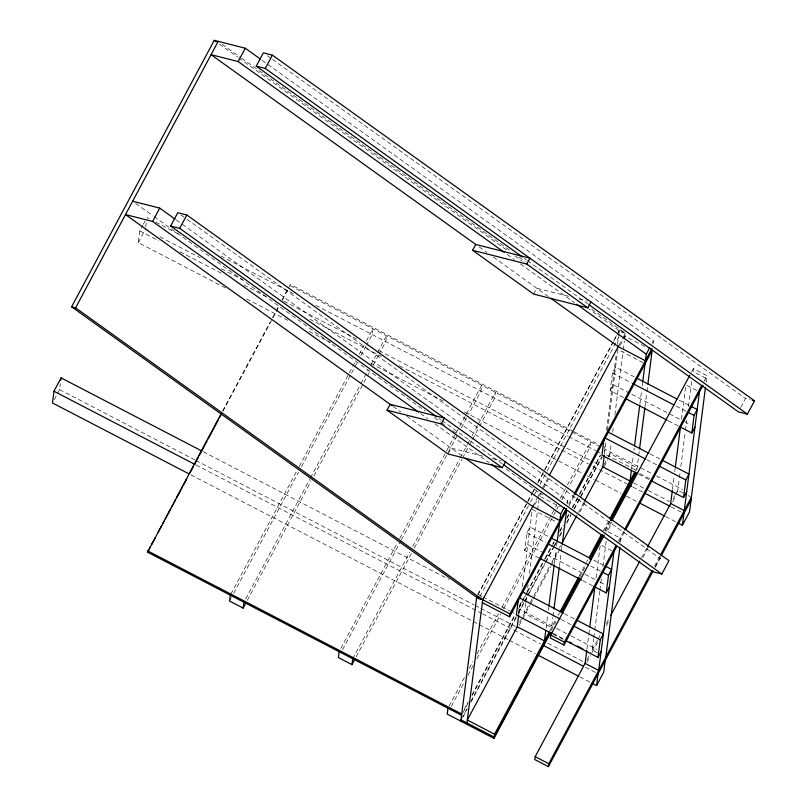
<?xml version="1.0" encoding="UTF-8"?>
<svg xmlns="http://www.w3.org/2000/svg" width="807" height="807" viewBox="0 0 807 807"><rect width="100%" height="100%" fill="white"/><g stroke="black" fill="none" stroke-linecap="round" stroke-linejoin="round"><path stroke-width="0.61" stroke-dasharray="4.04 3.03" d="M54.251 399.626L59.597 389.63L60.354 383.769M225.425 287.897L138.279 242.635L139.782 230.893L142.748 225.345M145.714 226.959L146.309 222.268M282.43 300.154L290.328 284.427L573.051 431.281M539.167 558.041L524.631 550.485L526.89 532.882L530.028 527.021L548.528 536.635M518.901 613.865L520.555 600.953M522.391 586.628L532.126 510.589M525.66 603.465L524.379 613.451L551.584 627.584L552.866 617.597M525.821 602.214L526.618 595.969M526.779 594.719L528.06 584.732M529.493 573.495L537.492 511.083M537.654 509.832L538.935 499.846M546.107 627.997L547.761 615.085M548.357 610.395L548.962 605.694M554.338 563.7L556.023 550.545M556.628 545.845L557.234 541.154M553.027 616.346L553.824 610.102M559.422 566.403L561.178 552.674M561.339 551.423L562.136 545.179M567.412 504.012L567.835 500.733L181.212 223.519M623.619 397.579L610.203 390.608L612.463 373.005L615.6 367.145L634.1 376.758M604.171 448.823L604.493 446.332M606.561 430.181L616.427 353.143M617.547 344.448L618.505 336.993M618.656 335.752L619.373 330.174L625.354 333.291L624.507 339.969M604.473 453.988L606.128 441.076M607.489 430.454L617.849 349.542L642.876 362.545M609.578 456.51L611.232 443.588M612.664 432.35L613.471 426.106M614.904 414.869L623.065 351.206M623.226 349.956L624.346 341.22M586.911 649.221L588.717 635.109M588.868 633.939L589.624 628.068M597.462 652.782L592.227 650.069L593.67 638.831M593.821 637.58L594.628 631.336M594.789 630.085L599.742 591.37M599.904 590.119L601.508 577.63M602.94 566.393L606.309 540.165M620.543 542.233L621.027 538.491L607.429 531.42L612.18 522.543M631.528 469.291L633.334 455.209M633.929 450.518L634.231 448.167M639.911 403.823L641.595 390.669M642.201 385.968L642.806 381.277M636.905 469.664L639.396 450.225M644.995 406.526L646.75 392.797M646.911 391.546L647.547 386.553M652.984 344.135L653.408 340.857L261.67 59.98M672.483 489.345L674.138 476.402M674.743 471.712L675.338 467.021M685.567 387.219L681.36 420.074L630.751 393.796M677.547 492.149L679.242 478.955M679.393 477.704L680.2 471.459M680.836 466.466L685.314 431.493M685.476 430.242L686.757 420.255M688.512 406.516L691.881 380.289M706.115 382.357L706.972 375.679L693.374 368.617L693.001 371.553L706.599 378.614L705.409 380.833M143.343 224.235L145.129 220.906M138.279 242.635L145.411 229.309M222.581 410.995L270.123 322.175M272.494 317.736L275.469 312.188M276.065 311.078L279.03 305.52M282.006 299.972L287.353 289.975M223.004 411.177L279.464 305.702M230.903 594.063L296.865 470.824M299.236 466.385L352.124 367.568M352.72 366.459L355.695 360.911M359.256 354.243L364.018 345.366M366.388 340.927L372.925 328.711L372.178 334.572L366.822 344.569M229.551 601.033L231.337 597.705M233.717 593.266L298.489 472.246M301.455 466.698L357.319 362.333M360.88 355.675L366.237 345.678M245.691 598.905L309.868 478.995M310.463 477.885L360.386 384.626M360.981 383.517L368.103 370.191M371.079 364.643L377.02 353.537M377.615 352.427L386.533 335.773L385.776 341.643L379.24 353.859M247.315 600.327L310.907 481.537M313.873 475.979L366.761 377.172M367.356 376.062L369.737 371.623M373.298 364.956L378.644 354.969M340.907 648.364L397.367 542.889M399.747 538.451L446.089 451.849M446.685 450.74L455.602 434.085M456.197 432.976L459.163 427.417M459.758 426.308L481.749 385.232L481.002 391.102L468.514 414.415M342.541 649.786L400.776 540.983M401.372 539.873L447.724 453.272M448.309 452.162L457.821 434.398M461.392 427.74L467.929 415.524M448.087 453.968L451.224 448.097L483.736 456.358M533.659 294.091L536.796 288.22L570.519 296.794M352.73 658.754L409.785 552.17M412.75 546.621L459.697 458.911M460.293 457.801L467.424 444.475M468.02 443.366L469.795 440.037M472.176 435.598L477.522 425.602M478.117 424.492L495.357 392.303L494.6 398.164L479.741 425.925M356.139 656.858L412.004 552.492M414.374 548.054L461.917 459.233M462.512 458.124L469.049 445.908M469.644 444.798L472.014 440.36M472.609 439.24L479.146 427.034M477.946 594.416L527.264 502.267M527.859 501.157L532.015 493.39M532.61 492.28L534.395 488.941M537.956 482.283L543.908 471.177M544.493 470.067L617.587 333.513M618.182 332.403L619.373 330.174M477.865 595.021L532.539 492.875M533.134 491.766L534.315 489.546M537.886 482.889L544.422 470.673M545.018 469.563L613.35 341.886M613.945 340.776L617.516 334.108M618.112 332.998L619.292 330.779M479.953 596.514L529.866 503.255M530.461 502.146L534.032 495.488M534.627 494.378L536.403 491.039M539.974 484.382L546.51 472.166M547.106 471.056L620.2 334.502M532.65 506.483L536.816 498.716M537.412 497.606L539.782 493.168L506.029 468.958M542.758 487.61L548.104 477.623M618.818 345.497L622.389 338.839M622.984 337.73L625.354 333.291L590.573 308.345M534.658 504.98L538.814 497.203M539.409 496.093L541.194 492.764M543.575 488.326L549.517 477.219M620.23 345.103L624.981 336.216L644.571 346.395M524.631 550.485L527.768 544.624L541.921 551.978M610.203 390.608L613.34 384.747L629.662 393.231M449.136 705.994L465.185 676.014M469.341 668.246L472.912 661.589M477.068 653.811L498.464 613.845M502.025 607.187L551.352 515.027M551.948 513.918L554.913 508.37M555.509 507.26L556.699 505.041M560.27 498.383L566.807 486.167M567.392 485.057L590.573 441.752L589.816 447.623L569.026 486.48M451.355 706.317L463.843 682.994M467.999 675.227L473.346 665.23M476.917 658.573L500.683 614.157M503.649 608.609L552.977 516.46M553.572 515.35L558.323 506.463M561.894 499.805L568.431 487.589M566.645 502.953L567.835 500.733M652.217 343.076L653.408 340.857M568.774 503.961L573.525 495.084M568.996 505.787L574.342 495.791M464.096 709.545L468.252 701.777M471.823 695.12L514.604 615.176M519.365 606.299L526.497 592.974M527.092 591.864L544.322 559.665M544.917 558.555L552.049 545.229M552.644 544.12L553.824 541.901M559.776 530.794L562.741 525.246M566.897 517.479L568.683 514.15M572.254 507.482L578.79 495.266M579.386 494.156L600.176 455.299M462.744 713.065L468.09 703.068M472.246 695.301L514.442 616.467M518.598 608.7L526.921 593.155M527.516 592.045L544.745 559.846M545.34 558.737L552.472 545.411M553.067 544.301L554.258 542.082M559.604 532.085L563.175 525.428M566.736 518.77L569.117 514.321M572.677 507.664L579.214 495.448M579.809 494.338L600.61 455.481M518.457 611.121L519.496 609.174L555.529 627.886M604.029 451.244L605.068 449.297L652.137 473.739M461.564 718.744L466.91 708.758M471.066 700.98L516.238 616.609M518.608 612.16L523.955 602.173M524.55 601.064L526.931 596.625M527.526 595.505L544.755 563.316M545.35 562.207L553.077 547.771M553.673 546.662L556.053 542.213M559.614 535.555L563.175 528.898M566.746 522.23L570.902 514.462M573.878 508.914L601.81 456.732M463.168 716.727L467.344 708.939M470.854 702.362L517.852 614.561M518.205 613.905L528.847 594.013M529.14 593.468L554.288 546.48M554.691 545.734L556.477 542.395M559.614 536.534L563.165 529.906M566.716 523.279L570.852 515.542M574.302 509.096L602.234 456.913M519.627 622.328L529.725 603.454M530.32 602.345L533.296 596.797M533.881 595.687L551.12 563.488M551.716 562.378L558.847 549.053M559.443 547.943L560.623 545.724M578.458 512.415L583.804 502.428M604.009 464.671L607.57 458.013M608.165 456.903L609.951 453.574L637.157 467.707L635.371 471.036M519.244 625.264L529.947 605.28M530.542 604.171L532.913 599.732M533.508 598.623L550.747 566.423M551.332 565.314L562.035 545.33M579.86 512.021L585.206 502.025M604.221 466.496L607.792 459.839M549.799 630.913L555.741 619.806M558.121 615.368L559.312 613.149M578.922 576.511L586.053 563.185M586.649 562.076L587.829 559.856M603.283 530.986L609.224 519.89M551.211 630.509L555.962 621.632M579.729 577.217L585.075 567.23M604.685 530.592L609.446 521.705M605.23 530.562L609.961 521.726M606.017 531.823L611.363 521.826M691.589 371.946L693.374 368.617M618.434 541.104L623.781 531.117M704.007 381.227L706.972 375.679M619.241 541.82L625.183 530.713M586.881 660.055L591.037 652.288M592.227 650.069L597.573 640.072M598.169 638.962L599.954 635.634M606.491 623.418L609.456 617.869M641.545 557.919L646.901 547.923M673.048 499.069L674.823 495.74M675.419 494.63L677.799 490.192L683.035 492.906M586.86 662.325L590.421 655.667M592.207 652.338L598.118 641.293M606.4 625.818L609.356 620.29M643.078 557.294L648.404 547.338M672.665 502.004L675.641 496.456M654.558 566.09L659.904 556.104M655.496 566.564L660.822 556.618M655.173 567.281L659.934 558.394L663.314 559.261M740.745 407.404L745.507 398.527L750.016 399.667M578.942 298.933L587.375 301.072M625.354 333.291L621.38 332.282L588.606 308.778M492.169 458.497L500.602 460.646M686.908 385.413L697.379 390.85M679.201 400.181L688.845 405.195M612.463 373.005L631.467 382.881M676.185 406.113L686.253 411.338M684.497 421.708L690.772 424.966M668.337 420.81L678.405 426.035M649.978 453.837L659.904 459.001M646.679 459.617L656.737 464.842M574.17 431.856L597.634 444.052M290.157 285.718L570.65 431.412M571.77 431.987L598.582 445.918M656.545 476.029L682.5 489.516M688.26 495.629L690.358 496.709M606.582 454.956L636.784 470.632M146.914 217.577L149.154 218.737M155.862 222.228L179.356 234.423M220.755 255.93L295.725 294.868M315.87 305.328L567.614 436.093M568.733 436.668L595.586 450.619M596.706 451.204L600.065 452.949M639.921 473.648L649.847 478.803M638.831 474.314L650.008 480.125M159.937 236.855L200.156 257.746M221.38 268.771L242.614 279.797M283.953 301.273L356.573 338.99M378.917 350.601L565.505 447.512M566.625 448.087L590.088 460.272M594.557 462.603L601.255 466.083M633.656 482.909L647.063 489.869M648.182 490.454L669.407 501.48M139.782 230.893L158.797 240.779M180.062 251.814L221.461 273.321M243.835 284.942L267.339 297.147M309.858 319.239L381.459 356.432M399.364 365.722L560.492 449.418M561.601 449.993L588.464 463.944M592.933 466.264L628.381 484.674M632.789 486.974L642.715 492.129M671.333 506.988L682.843 512.97M246.649 298.923L287.988 320.399M309.222 331.425L330.446 342.45M370.675 363.342L443.295 401.059M464.519 412.084L582.957 473.598M587.425 475.918L594.123 479.398M595.243 479.983L620.936 493.329M626.525 496.234L637.701 502.035M665.634 516.541L675.691 521.766M539.782 493.168L543.05 494.862M540.498 496.658L560.088 506.836M532.277 509.419L557.304 522.422M611.807 550.727L600.297 544.745L595.788 579.951L546.268 554.238M593.629 560.058L603.273 565.071M526.89 532.882L545.895 542.758M590.613 565.989L600.68 571.215M599.964 582.129L605.2 584.843M582.765 580.687L592.832 585.912M564.406 613.713L575.431 619.443M561.107 619.494L572.284 625.304M556.628 628.451L566.564 633.616M570.973 635.906L596.928 649.383M203.203 451.708L449.358 579.557M478.45 594.668L481.809 596.413M482.929 596.998L509.782 610.939M510.902 611.524L514.251 613.27M553.007 633.394L564.043 639.124M553.259 634.191L563.316 639.426M59.597 389.63L194.79 459.849M195.909 460.434L474.102 604.927M475.222 605.512L479.691 607.832M480.811 608.407L515.451 626.403M547.852 643.229L583.602 661.801M196.071 465.024L481.386 613.219M482.505 613.804L540.357 643.845M585.529 667.308L595.99 672.745M191.007 474.909L478.148 624.053M479.267 624.638L508.319 639.729M509.429 640.304L535.132 653.65M579.819 676.861L589.877 682.086M267.46 55.764L271.555 58.699M272.574 59.436L745.507 398.527M524.429 258.452L526.477 259.915M527.496 260.651L587.899 303.957M222.298 44.294L240.708 57.499M241.737 58.225L510.781 251.138M518.972 257.009L525.105 261.407M219.343 44.022L237.762 57.216M238.781 57.953L507.805 250.836M514.957 255.97L522.119 261.105M507.169 254.437L514.331 259.572M520.465 263.97L574.675 302.837M479.096 246.851L486.924 252.46M493.42 257.12L548.659 296.734M180.859 214.904L185.983 218.576M187.002 219.312L659.934 558.394M176.097 219.847L180.183 222.782M438.857 418.329L440.904 419.791M441.923 420.528L502.327 463.833M135.707 203.435L153.098 215.903M154.117 216.639L425.208 411.015M434.418 417.612L440.551 422.011M441.58 422.747L444.647 424.946M452.828 430.817L455.905 433.016M420.578 413.577L427.74 418.712M434.892 423.846L489.103 462.714M393.201 406.506L400.686 411.863M406.829 416.271L462.068 455.874"/><path stroke-width="1.21" d="M200.963 450.538L61.1 377.898L53.968 391.224L52.465 402.955L188.777 473.749M60.797 380.248L61.1 377.898M461.554 715.284L147.54 552.18L221.39 413.214M230.308 595.173L229.551 601.033L243.159 608.105L246.125 602.557M243.159 608.105L243.906 602.234M339.132 651.693L338.375 657.564L351.983 664.625L354.949 659.077M351.983 664.625L352.73 658.754M447.956 708.213L447.199 714.084L493.995 738.385L550.808 632.254M460.807 721.145L476.755 596.635L509.943 613.875L509.57 616.81L482.364 602.678M466.95 722.971L482.737 599.752L533.245 505.374M493.995 738.385L494.54 734.168L549.204 632.022M518.316 599.772L516.359 615.035L552.139 633.616M494.54 734.168L467.334 720.036L517.247 626.777L518.75 615.035M545.804 630.338L544.453 640.899L517.247 626.777M548.962 605.694L554.187 564.93M557.234 541.154L559.483 523.551M564.264 507.391L560.704 514.049L559.856 520.616L532.65 506.483L465.135 458.073M553.985 608.851L559.261 567.654M562.297 543.938L566.615 510.226L509.57 616.81M586.76 650.402L585.095 663.394L535.182 756.653L534.799 759.589L548.407 766.65L653.135 570.983M604.231 535.152L550.747 635.079L550.374 638.004L563.982 645.075L616.871 546.258M548.407 766.65L548.78 763.715L652.177 570.529M563.982 645.075L564.355 642.14L616.054 545.552M603.888 439.896L601.931 455.158L637.712 473.739M584.399 501.318L602.819 466.9L604.322 455.158M589.766 626.898L594.83 587.365M565.556 640.587L597.977 657.423L600.237 639.82L603.374 633.959L576.531 620.018M593.952 586.497L606.249 592.883L608.508 575.28L611.645 569.419L605.361 566.151M592.106 683.247L596.585 685.567L598.088 673.835M613.895 551.817L598.693 670.456L585.095 663.394M605.21 660.509L603.707 672.251L596.585 685.567M605.825 657.13L619.907 547.227M631.377 470.461L630.025 481.022L602.819 466.9M634.534 445.817L639.759 405.053M642.806 381.277L645.055 363.675M649.837 347.514L646.276 354.172L645.429 360.739L618.223 346.607L550.707 298.197M639.558 448.974L644.833 407.777M647.87 384.061L652.187 350.349L574.937 494.681M647.486 546.813L670.667 503.518L672.332 490.525M675.338 467.021L680.563 426.257M651.128 480.71L683.549 497.546L685.809 479.943L688.946 474.082L662.103 460.141M679.524 426.621L691.821 433.006L694.081 415.403L697.218 409.542L690.933 406.274M677.92 522.926L682.389 525.246L683.892 513.514M699.467 391.94L684.265 510.579L670.667 503.518M705.479 387.36L689.521 511.92L682.389 525.246M71.611 306.811L75.586 307.82L482.737 599.752L478.763 598.733L71.611 306.811L214.228 40.35L245.298 48.238L260.641 59.244M75.586 307.82L218.203 41.359M392.192 405.77L125.499 214.561L152.594 221.441L159.725 208.115L175.069 219.121M476.029 244.652L211.071 54.684L238.166 61.564L245.298 48.238M436.809 416.856L170.66 226.031L177.792 212.705L186.82 215.005L668.963 560.694L661.831 574.019L652.802 571.719L503.346 464.56M522.381 256.979L256.233 66.154L263.364 52.828L272.393 55.128L754.535 400.817L747.403 414.142L738.375 411.842L588.918 304.693M170.66 226.031L179.689 228.32L186.82 215.005M256.233 66.154L265.261 68.444L272.393 55.128M147.54 552.18L150.505 546.632M151.696 544.412L155.267 537.744M158.233 532.196L161.804 525.539M162.994 523.309L164.174 521.09M165.364 518.871L170.711 508.884M171.901 506.665L175.472 499.997M176.662 497.778L182.009 487.781M183.199 485.562L186.76 478.904M189.736 473.356L193.297 466.688M194.487 464.469L198.048 457.811M199.238 455.592L206.965 441.157M208.156 438.937L218.253 420.064M219.443 417.844L221.229 414.505M387.017 410.178L390.154 404.307L444.344 418.076L441.207 423.937L387.017 410.178L448.087 453.968L502.277 467.727L505.414 461.866M472.589 250.301L475.727 244.44L529.917 258.2L526.779 264.06L472.589 250.301L533.659 294.091L587.849 307.85L590.986 301.989M549.295 475.404L618.818 345.497M509.943 613.875L566.393 508.4M574.12 493.975L651.965 348.533M561.813 543.504L576.672 515.744M559.907 612.039L578.326 577.62M589.019 557.637L601.497 534.315M609.82 518.78L634.776 472.145M550.021 632.738L494.156 737.094L460.968 719.854M561.309 611.635L579.133 578.337M589.836 558.343L602.315 535.031M610.637 519.486L635.593 472.862M561.45 612.352L579.789 578.094M589.846 559.301L602.859 534.991M610.556 520.616L636.017 473.043M611.958 520.717L689.803 375.275M624.376 530.007L701.626 385.675M625.778 529.604L703.038 385.272M606.249 592.883L609.386 587.022M691.821 433.006L694.958 427.145M610.647 615.65L639.769 561.248M597.977 657.423L601.114 651.562M683.549 497.546L686.686 491.685M660.499 554.984L691.397 497.253M661.417 555.509L691.024 500.189M132.63 201.236L159.725 208.115M752.275 400.242L754.535 400.817M636.269 377.888L676.992 399.041M632.587 383.466L673.956 404.953M688.482 412.498L694.081 415.403M625.859 398.739L667.228 420.225M608.417 432.259L648.868 453.272M605.311 438.13L645.56 459.042M658.976 466.012L685.809 479.943M629.48 485.249L631.689 486.399M644.924 493.269L670.294 506.443M623.175 494.489L625.405 495.649M639.931 503.195L664.514 515.966M550.697 537.765L591.42 558.908M548.124 543.918L588.384 564.829M602.91 572.375L608.508 575.28M540.287 558.615L581.655 580.102M522.845 592.136L563.296 613.149M519.738 598.007L559.987 618.919M573.404 625.879L600.237 639.82M569.55 641.989L571.76 643.139M577.277 646.004L582.785 648.868M550.747 635.079L564.355 642.14M53.968 391.224L194.951 464.449M543.676 645.57L583.38 666.199M537.361 654.81L578.7 676.286M147.701 550.888L461.715 713.993M535.182 756.653L548.78 763.715M265.261 68.444L747.403 414.142M526.779 264.06L587.849 307.85M214.228 40.35L216.276 41.813M238.166 61.564L504.103 252.238M576.723 304.31L646.276 354.172M179.689 228.32L661.831 574.019M441.207 423.937L502.277 467.727M152.594 221.441L418.53 412.115M491.15 464.186L560.704 514.049"/></g></svg>
